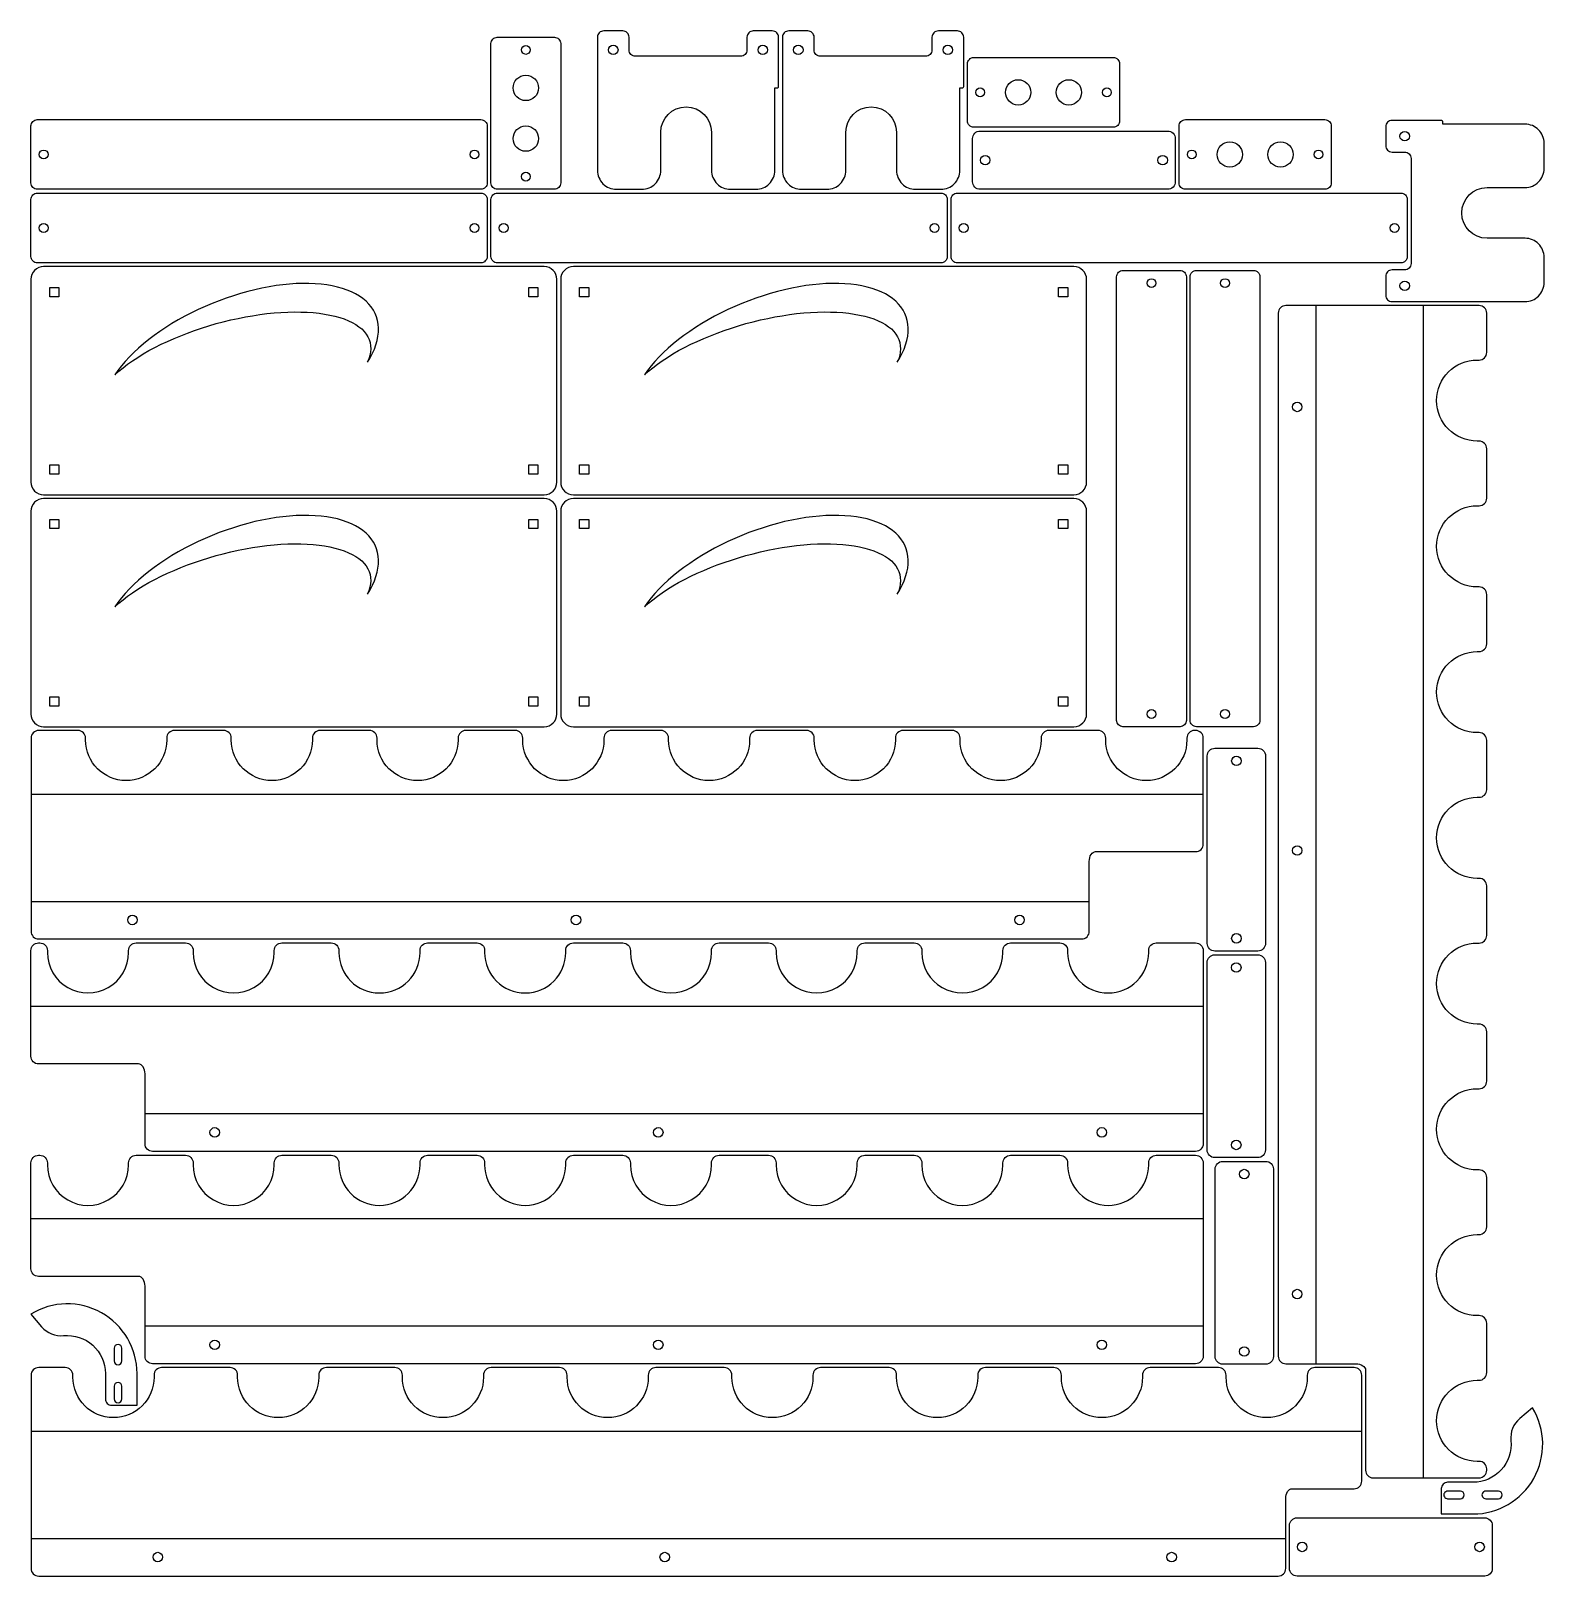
# Model space of a CAD drawing. Extents: x 1318 to 2514, y 2496 to 5223.
# Drawn here: x 1318 to 2514, y 4004 to 5223 of the extents above; entities that cross this region are included whole.
import ezdxf

# ---------------------------------------------------------------- set-up
doc = ezdxf.new("R2010")
doc.units = 0

# ---------------------------------------------------------------- blocks, each defined once
blk = doc.blocks.new('Part1117311794', base_point=(-80, -23))
at = {"layer": '1'}
blk.add_lwpolyline([(80, 17), (80, -17, -0.414214), (74, -23), (-74, -23, -0.414214), (-80, -17), (-80, 17, -0.414214), (-74, 23), (74, 23, -0.414214)], format="xyb", close=True, dxfattribs=at)
for centre in [(-70, 0), (70, 0)]:
    blk.add_circle(centre, 3.75, dxfattribs=at)
blk = doc.blocks.new('Part2143947381', base_point=(-28.7, -25))
at = {"layer": '1'}
for points in [[(55, 0, 0.585889), (-28.7, 46.9), (-20.3, 36.9, 0.248009), (-3, 29.9, -0.443741), (30, 0), (30, -20, 0.414214), (35, -25), (55, -25)], [(43, 20, 1), (37, 20), (37, 10, 1), (43, 10)], [(43, -10, 1), (37, -10), (37, -20, 1), (43, -20)]]:
    blk.add_lwpolyline(points, format="xyb", close=True, dxfattribs=at)
blk = doc.blocks.new('Part1333702145', base_point=(-80, -23))
at = {"layer": '1'}
blk.add_lwpolyline([(80, 17), (80, -17, -0.414214), (74, -23), (-74, -23, -0.414214), (-80, -17), (-80, 17, -0.414214), (-74, 23), (74, 23, -0.414214)], format="xyb", close=True, dxfattribs=at)
for centre in [(-70, 0), (70, 0)]:
    blk.add_circle(centre, 3.75, dxfattribs=at)
blk = doc.blocks.new('Part1150599487', base_point=(-29.2, -525))
at = {"layer": '1'}
blk.add_lwpolyline([(-29.2, 519), (-29.2, 488, 0.414214), (-23.2, 482), (-21.7, 482, -1), (-21.7, 418), (-23.2, 418, 0.414214), (-29.2, 412), (-29.2, 358, 0.414214), (-23.2, 352), (-21.7, 352, -1), (-21.7, 288), (-23.2, 288, 0.414214), (-29.2, 282), (-29.2, 228, 0.414214), (-23.2, 222), (-21.7, 222, -1), (-21.7, 158), (-23.2, 158, 0.414214), (-29.2, 152), (-29.2, 98, 0.414214), (-23.2, 92), (-21.7, 92, -1), (-21.7, 28), (-23.2, 28, 0.414214), (-29.2, 22), (-29.2, -32, 0.414214), (-23.2, -38), (-21.7, -38, -1), (-21.7, -102), (-23.2, -102, 0.414214), (-29.2, -108), (-29.2, -162, 0.414214), (-23.2, -168), (-21.7, -168, -1), (-21.7, -232), (-23.2, -232, 0.414214), (-29.2, -238), (-29.2, -292, 0.414214), (-23.2, -298), (-21.7, -298, -1), (-21.7, -362), (-23.2, -362, 0.414214), (-29.2, -368), (-29.2, -422, 0.414214), (-23.2, -428), (-21.7, -428, -1), (-21.7, -492), (-23.2, -492, 0.414214), (-29.2, -498), (-29.2, -519, 0.414214), (-23.2, -525), (129.3, -525, 0.414214), (135.3, -519), (135.3, 459, 0.414214), (129.3, 465), (74.1, 465), (72.6, 465.1), (71.2, 465.4), (69.8, 465.8), (68.6, 466.5), (67.7, 467.2), (67, 468.1), (66.5, 469), (66.4, 470), (66.4, 519, 0.414214), (60.4, 525), (-23.2, 525, 0.414214)], format="xyb", close=True, dxfattribs=at)
for centre in [(120.3, 375), (120.3, -25), (120.3, -425)]:
    blk.add_circle(centre, 3.75, dxfattribs=at)
at = {"layer": '2'}
for p, q in [((21, -525), (21, 525)), ((105.7, -525), (105.7, 465))]:
    blk.add_line(p, q, dxfattribs=at)
blk = doc.blocks.new('Part344770112', base_point=(-29.2, -462.5))
at = {"layer": '1'}
blk.add_lwpolyline([(135.3, 456.5), (135.3, 455.5, -0.414214), (129.3, 449.5), (127.8, 449.5, 1), (127.8, 385.5), (129.3, 385.5, -0.414214), (135.3, 379.5), (135.3, 340.5, -0.414214), (129.3, 334.5), (127.8, 334.5, 1), (127.8, 270.5), (129.3, 270.5, -0.414214), (135.3, 264.5), (135.3, 225.5, -0.414214), (129.3, 219.5), (127.8, 219.5, 1), (127.8, 155.5), (129.3, 155.5, -0.414214), (135.3, 149.5), (135.3, 110.5, -0.414214), (129.3, 104.5), (127.8, 104.5, 1), (127.8, 40.5), (129.3, 40.5, -0.414214), (135.3, 34.5), (135.3, -4.5, -0.414214), (129.3, -10.5), (127.8, -10.5, 1), (127.8, -74.5), (129.3, -74.5, -0.414214), (135.3, -80.5), (135.3, -119.5, -0.414214), (129.3, -125.5), (127.8, -125.5, 1), (127.8, -189.5), (129.3, -189.5, -0.414214), (135.3, -195.5), (135.3, -234.5, -0.414214), (129.3, -240.5), (127.8, -240.5, 1), (127.8, -304.5), (129.3, -304.5, -0.414214), (135.3, -310.5), (135.3, -349.5, -0.414214), (129.3, -355.5), (127.8, -355.5, 1), (127.8, -419.5), (129.3, -419.5, -0.414214), (135.3, -425.5), (135.3, -456.5, -0.414214), (129.3, -462.5), (-23.2, -462.5, -0.414214), (-29.2, -456.5), (-29.2, 366.5, -0.414214), (-23.2, 372.5), (32, 372.5), (33.5, 372.6), (35, 372.9), (36.3, 373.3), (37.5, 374), (38.4, 374.7), (39.2, 375.6), (39.6, 376.5), (39.8, 377.5), (39.8, 456.5, -0.414214), (45.8, 462.5), (129.3, 462.5, -0.414214)], format="xyb", close=True, dxfattribs=at)
for centre in [(-14.2, 317.5), (-14.2, -32.5), (-14.2, -382.5)]:
    blk.add_circle(centre, 3.75, dxfattribs=at)
at = {"layer": '2'}
for p, q in [((85.2, -462.5), (85.2, 462.5)), ((0.4, -462.5), (0.4, 372.5))]:
    blk.add_line(p, q, dxfattribs=at)
blk = doc.blocks.new('Part873156176', base_point=(-28.7, -25))
at = {"layer": '1'}
for points in [[(55, 0, 0.585889), (-28.7, 46.9), (-20.3, 36.9, 0.248009), (-3, 29.9, -0.443741), (30, 0), (30, -20, 0.414214), (35, -25), (55, -25)], [(43, 20, 1), (37, 20), (37, 10, 1), (43, 10)], [(43, -10, 1), (37, -10), (37, -20, 1), (43, -20)]]:
    blk.add_lwpolyline(points, format="xyb", close=True, dxfattribs=at)
blk = doc.blocks.new('Part855449922', base_point=(-29.2, -462.5))
at = {"layer": '1'}
blk.add_lwpolyline([(135.3, 456.5), (135.3, 455.5, -0.414214), (129.3, 449.5), (127.8, 449.5, 1), (127.8, 385.5), (129.3, 385.5, -0.414214), (135.3, 379.5), (135.3, 340.5, -0.414214), (129.3, 334.5), (127.8, 334.5, 1), (127.8, 270.5), (129.3, 270.5, -0.414214), (135.3, 264.5), (135.3, 225.5, -0.414214), (129.3, 219.5), (127.8, 219.5, 1), (127.8, 155.5), (129.3, 155.5, -0.414214), (135.3, 149.5), (135.3, 110.5, -0.414214), (129.3, 104.5), (127.8, 104.5, 1), (127.8, 40.5), (129.3, 40.5, -0.414214), (135.3, 34.5), (135.3, -4.5, -0.414214), (129.3, -10.5), (127.8, -10.5, 1), (127.8, -74.5), (129.3, -74.5, -0.414214), (135.3, -80.5), (135.3, -119.5, -0.414214), (129.3, -125.5), (127.8, -125.5, 1), (127.8, -189.5), (129.3, -189.5, -0.414214), (135.3, -195.5), (135.3, -234.5, -0.414214), (129.3, -240.5), (127.8, -240.5, 1), (127.8, -304.5), (129.3, -304.5, -0.414214), (135.3, -310.5), (135.3, -349.5, -0.414214), (129.3, -355.5), (127.8, -355.5, 1), (127.8, -419.5), (129.3, -419.5, -0.414214), (135.3, -425.5), (135.3, -456.5, -0.414214), (129.3, -462.5), (-23.2, -462.5, -0.414214), (-29.2, -456.5), (-29.2, 366.5, -0.414214), (-23.2, 372.5), (32, 372.5), (33.5, 372.6), (35, 372.9), (36.3, 373.3), (37.5, 374), (38.4, 374.7), (39.2, 375.6), (39.6, 376.5), (39.8, 377.5), (39.8, 456.5, -0.414214), (45.8, 462.5), (129.3, 462.5, -0.414214)], format="xyb", close=True, dxfattribs=at)
for centre in [(-14.2, 317.5), (-14.2, -32.5), (-14.2, -382.5)]:
    blk.add_circle(centre, 3.75, dxfattribs=at)
at = {"layer": '2'}
for p, q in [((85.2, -462.5), (85.2, 462.5)), ((0.4, -462.5), (0.4, 372.5))]:
    blk.add_line(p, q, dxfattribs=at)
blk = doc.blocks.new('Part1598189065', base_point=(-80, -23))
at = {"layer": '1'}
blk.add_lwpolyline([(80, 17), (80, -17, -0.414214), (74, -23), (-74, -23, -0.414214), (-80, -17), (-80, 17, -0.414214), (-74, 23), (74, 23, -0.414214)], format="xyb", close=True, dxfattribs=at)
for centre in [(-70, 0), (70, 0)]:
    blk.add_circle(centre, 3.75, dxfattribs=at)
blk = doc.blocks.new('Part1633521716', base_point=(-80, -23))
at = {"layer": '1'}
blk.add_lwpolyline([(80, 17), (80, -17, -0.414214), (74, -23), (-74, -23, -0.414214), (-80, -17), (-80, 17, -0.414214), (-74, 23), (74, 23, -0.414214)], format="xyb", close=True, dxfattribs=at)
for centre in [(-70, 0), (70, 0)]:
    blk.add_circle(centre, 3.75, dxfattribs=at)
blk = doc.blocks.new('Part640692815', base_point=(-29.2, -462.5))
at = {"layer": '1'}
blk.add_lwpolyline([(-29.2, 456.5), (-29.2, 455.5, 0.414214), (-23.2, 449.5), (-21.7, 449.5, -1), (-21.7, 385.5), (-23.2, 385.5, 0.414214), (-29.2, 379.5), (-29.2, 340.5, 0.414214), (-23.2, 334.5), (-21.7, 334.5, -1), (-21.7, 270.5), (-23.2, 270.5, 0.414214), (-29.2, 264.5), (-29.2, 225.5, 0.414214), (-23.2, 219.5), (-21.7, 219.5, -1), (-21.7, 155.5), (-23.2, 155.5, 0.414214), (-29.2, 149.5), (-29.2, 110.5, 0.414214), (-23.2, 104.5), (-21.7, 104.5, -1), (-21.7, 40.5), (-23.2, 40.5, 0.414214), (-29.2, 34.5), (-29.2, -4.5, 0.414214), (-23.2, -10.5), (-21.7, -10.5, -1), (-21.7, -74.5), (-23.2, -74.5, 0.414214), (-29.2, -80.5), (-29.2, -119.5, 0.414214), (-23.2, -125.5), (-21.7, -125.5, -1), (-21.7, -189.5), (-23.2, -189.5, 0.414214), (-29.2, -195.5), (-29.2, -234.5, 0.414214), (-23.2, -240.5), (-21.7, -240.5, -1), (-21.7, -304.5), (-23.2, -304.5, 0.414214), (-29.2, -310.5), (-29.2, -349.5, 0.414214), (-23.2, -355.5), (-21.7, -355.5, -1), (-21.7, -419.5), (-23.2, -419.5, 0.414214), (-29.2, -425.5), (-29.2, -456.5, 0.414214), (-23.2, -462.5), (129.3, -462.5, 0.414214), (135.3, -456.5), (135.3, 366.5, 0.414214), (129.3, 372.5), (74.1, 372.5), (72.6, 372.6), (71.2, 372.9), (69.8, 373.3), (68.6, 374), (67.7, 374.7), (67, 375.6), (66.5, 376.5), (66.4, 377.5), (66.4, 456.5, 0.414214), (60.4, 462.5), (-23.2, 462.5, 0.414214)], format="xyb", close=True, dxfattribs=at)
for centre in [(120.3, 317.5), (120.3, -32.5), (120.3, -382.5)]:
    blk.add_circle(centre, 3.75, dxfattribs=at)
at = {"layer": '2'}
for p, q in [((21, -462.5), (21, 462.5)), ((105.7, -462.5), (105.7, 372.5))]:
    blk.add_line(p, q, dxfattribs=at)
blk = doc.blocks.new('Part660470157', base_point=(-29.2, -462.5))
at = {"layer": '1'}
blk.add_lwpolyline([(-29.2, 456.5), (-29.2, 455.5, 0.414214), (-23.2, 449.5), (-21.7, 449.5, -1), (-21.7, 385.5), (-23.2, 385.5, 0.414214), (-29.2, 379.5), (-29.2, 340.5, 0.414214), (-23.2, 334.5), (-21.7, 334.5, -1), (-21.7, 270.5), (-23.2, 270.5, 0.414214), (-29.2, 264.5), (-29.2, 225.5, 0.414214), (-23.2, 219.5), (-21.7, 219.5, -1), (-21.7, 155.5), (-23.2, 155.5, 0.414214), (-29.2, 149.5), (-29.2, 110.5, 0.414214), (-23.2, 104.5), (-21.7, 104.5, -1), (-21.7, 40.5), (-23.2, 40.5, 0.414214), (-29.2, 34.5), (-29.2, -4.5, 0.414214), (-23.2, -10.5), (-21.7, -10.5, -1), (-21.7, -74.5), (-23.2, -74.5, 0.414214), (-29.2, -80.5), (-29.2, -119.5, 0.414214), (-23.2, -125.5), (-21.7, -125.5, -1), (-21.7, -189.5), (-23.2, -189.5, 0.414214), (-29.2, -195.5), (-29.2, -234.5, 0.414214), (-23.2, -240.5), (-21.7, -240.5, -1), (-21.7, -304.5), (-23.2, -304.5, 0.414214), (-29.2, -310.5), (-29.2, -349.5, 0.414214), (-23.2, -355.5), (-21.7, -355.5, -1), (-21.7, -419.5), (-23.2, -419.5, 0.414214), (-29.2, -425.5), (-29.2, -456.5, 0.414214), (-23.2, -462.5), (129.3, -462.5, 0.414214), (135.3, -456.5), (135.3, 366.5, 0.414214), (129.3, 372.5), (74.1, 372.5), (72.6, 372.6), (71.2, 372.9), (69.8, 373.3), (68.6, 374), (67.7, 374.7), (67, 375.6), (66.5, 376.5), (66.4, 377.5), (66.4, 456.5, 0.414214), (60.4, 462.5), (-23.2, 462.5, 0.414214)], format="xyb", close=True, dxfattribs=at)
for centre in [(120.3, 317.5), (120.3, -32.5), (120.3, -382.5)]:
    blk.add_circle(centre, 3.75, dxfattribs=at)
at = {"layer": '2'}
for p, q in [((21, -462.5), (21, 462.5)), ((105.7, -462.5), (105.7, 372.5))]:
    blk.add_line(p, q, dxfattribs=at)
blk = doc.blocks.new('Part2073148272', base_point=(-180, -27.5))
at = {"layer": '1'}
blk.add_lwpolyline([(180, 22.5), (180, -22.5, -0.414214), (175, -27.5), (-175, -27.5, -0.414214), (-180, -22.5), (-180, 22.5, -0.414214), (-175, 27.5), (175, 27.5, -0.414214)], format="xyb", close=True, dxfattribs=at)
for centre in [(-170, 0), (170, 0)]:
    blk.add_circle(centre, 3.5, dxfattribs=at)
blk = doc.blocks.new('Part1980444471', base_point=(-180, -27.5))
at = {"layer": '1'}
blk.add_lwpolyline([(180, 22.5), (180, -22.5, -0.414214), (175, -27.5), (-175, -27.5, -0.414214), (-180, -22.5), (-180, 22.5, -0.414214), (-175, 27.5), (175, 27.5, -0.414214)], format="xyb", close=True, dxfattribs=at)
for centre in [(-170, 0), (170, 0)]:
    blk.add_circle(centre, 3.5, dxfattribs=at)
blk = doc.blocks.new('Part1280363543', base_point=(-180, -27.5))
at = {"layer": '1'}
blk.add_lwpolyline([(180, 22.5), (180, -22.5, -0.414214), (175, -27.5), (-175, -27.5, -0.414214), (-180, -22.5), (-180, 22.5, -0.414214), (-175, 27.5), (175, 27.5, -0.414214)], format="xyb", close=True, dxfattribs=at)
for centre in [(-170, 0), (170, 0)]:
    blk.add_circle(centre, 3.5, dxfattribs=at)
blk = doc.blocks.new('Part13759493', base_point=(-180, -27.5))
at = {"layer": '1'}
blk.add_lwpolyline([(180, 22.5), (180, -22.5, -0.414214), (175, -27.5), (-175, -27.5, -0.414214), (-180, -22.5), (-180, 22.5, -0.414214), (-175, 27.5), (175, 27.5, -0.414214)], format="xyb", close=True, dxfattribs=at)
for centre in [(-170, 0), (170, 0)]:
    blk.add_circle(centre, 3.5, dxfattribs=at)
blk = doc.blocks.new('Part621020824', base_point=(-62.5, -71.5))
at = {"layer": '1'}
blk.add_lwpolyline([(62.5, 53.5, 0.414214), (47.5, 68.5), (-17.5, 68.5), (-17.5, 70.5, 0.414214), (-18.5, 71.5), (-57.5, 71.5, 0.414214), (-62.5, 66.5), (-62.5, 51.5, 0.414214), (-57.5, 46.5), (-47.5, 46.5, -0.414214), (-42.5, 41.5), (-42.5, -41.5, -0.414214), (-47.5, -46.5), (-57.5, -46.5, 0.414214), (-62.5, -51.5), (-62.5, -66.5, 0.414214), (-57.5, -71.5), (47.5, -71.5, 0.414214), (62.5, -56.5), (62.5, -36.5, 0.414214), (47.5, -21.5), (17.5, -21.5, -1), (17.5, 18.5), (47.5, 18.5, 0.414214), (62.5, 33.5)], format="xyb", close=True, dxfattribs=at)
for centre in [(-47.5, 59), (-47.5, -59)]:
    blk.add_circle(centre, 3.75, dxfattribs=at)
blk = doc.blocks.new('Part1334828015', base_point=(-60, -27.5))
at = {"layer": '1'}
blk.add_lwpolyline([(60, 22.5), (60, -22.5, -0.414214), (55, -27.5), (-55, -27.5, -0.414214), (-60, -22.5), (-60, 22.5, -0.414214), (-55, 27.5), (55, 27.5, -0.414214)], format="xyb", close=True, dxfattribs=at)
for centre, radius in [((-50, 0), 3.5), ((-20, 0), 10), ((20, 0), 10), ((50, 0), 3.5)]:
    blk.add_circle(centre, radius, dxfattribs=at)
blk = doc.blocks.new('Part1268031098', base_point=(-180, -27.5))
at = {"layer": '1'}
blk.add_lwpolyline([(180, 22.5), (180, -22.5, -0.414214), (175, -27.5), (-175, -27.5, -0.414214), (-180, -22.5), (-180, 22.5, -0.414214), (-175, 27.5), (175, 27.5, -0.414214)], format="xyb", close=True, dxfattribs=at)
for centre in [(-170, 0), (170, 0)]:
    blk.add_circle(centre, 3.5, dxfattribs=at)
blk = doc.blocks.new('Part1229128956', base_point=(-62.5, -71.5))
at = {"layer": '1'}
blk.add_lwpolyline([(62.5, 53.5, 0.414214), (47.5, 68.5), (-17.5, 68.5), (-17.5, 70.5, 0.414214), (-18.5, 71.5), (-57.5, 71.5, 0.414214), (-62.5, 66.5), (-62.5, 51.5, 0.414214), (-57.5, 46.5), (-47.5, 46.5, -0.414214), (-42.5, 41.5), (-42.5, -41.5, -0.414214), (-47.5, -46.5), (-57.5, -46.5, 0.414214), (-62.5, -51.5), (-62.5, -66.5, 0.414214), (-57.5, -71.5), (47.5, -71.5, 0.414214), (62.5, -56.5), (62.5, -36.5, 0.414214), (47.5, -21.5), (17.5, -21.5, -1), (17.5, 18.5), (47.5, 18.5, 0.414214), (62.5, 33.5)], format="xyb", close=True, dxfattribs=at)
for centre in [(-47.5, 59), (-47.5, -59)]:
    blk.add_circle(centre, 3.75, dxfattribs=at)
blk = doc.blocks.new('Part1735820390', base_point=(-180, -27.5))
at = {"layer": '1'}
blk.add_lwpolyline([(180, 22.5), (180, -22.5, -0.414214), (175, -27.5), (-175, -27.5, -0.414214), (-180, -22.5), (-180, 22.5, -0.414214), (-175, 27.5), (175, 27.5, -0.414214)], format="xyb", close=True, dxfattribs=at)
for centre in [(-170, 0), (170, 0)]:
    blk.add_circle(centre, 3.5, dxfattribs=at)
blk = doc.blocks.new('Part370990110', base_point=(-62.5, -71.5))
at = {"layer": '1'}
blk.add_lwpolyline([(62.5, 53.5, 0.414214), (47.5, 68.5), (-17.5, 68.5), (-17.5, 70.5, 0.414214), (-18.5, 71.5), (-57.5, 71.5, 0.414214), (-62.5, 66.5), (-62.5, 51.5, 0.414214), (-57.5, 46.5), (-47.5, 46.5, -0.414214), (-42.5, 41.5), (-42.5, -41.5, -0.414214), (-47.5, -46.5), (-57.5, -46.5, 0.414214), (-62.5, -51.5), (-62.5, -66.5, 0.414214), (-57.5, -71.5), (47.5, -71.5, 0.414214), (62.5, -56.5), (62.5, -36.5, 0.414214), (47.5, -21.5), (17.5, -21.5, -1), (17.5, 18.5), (47.5, 18.5, 0.414214), (62.5, 33.5)], format="xyb", close=True, dxfattribs=at)
for centre in [(-47.5, 59), (-47.5, -59)]:
    blk.add_circle(centre, 3.75, dxfattribs=at)
blk = doc.blocks.new('Part1838718767', base_point=(-60, -27.5))
at = {"layer": '1'}
blk.add_lwpolyline([(60, 22.5), (60, -22.5, -0.414214), (55, -27.5), (-55, -27.5, -0.414214), (-60, -22.5), (-60, 22.5, -0.414214), (-55, 27.5), (55, 27.5, -0.414214)], format="xyb", close=True, dxfattribs=at)
for centre, radius in [((-50, 0), 3.5), ((-20, 0), 10), ((20, 0), 10), ((50, 0), 3.5)]:
    blk.add_circle(centre, radius, dxfattribs=at)
blk = doc.blocks.new('Part1322722568', base_point=(-80, -23))
at = {"layer": '1'}
blk.add_lwpolyline([(80, 17), (80, -17, -0.414214), (74, -23), (-74, -23, -0.414214), (-80, -17), (-80, 17, -0.414214), (-74, 23), (74, 23, -0.414214)], format="xyb", close=True, dxfattribs=at)
for centre in [(-70, 0), (70, 0)]:
    blk.add_circle(centre, 3.75, dxfattribs=at)
blk = doc.blocks.new('Part515591602', base_point=(-60, -27.5))
at = {"layer": '1'}
blk.add_lwpolyline([(60, 22.5), (60, -22.5, -0.414214), (55, -27.5), (-55, -27.5, -0.414214), (-60, -22.5), (-60, 22.5, -0.414214), (-55, 27.5), (55, 27.5, -0.414214)], format="xyb", close=True, dxfattribs=at)
for centre, radius in [((-50, 0), 3.5), ((-20, 0), 10), ((20, 0), 10), ((50, 0), 3.5)]:
    blk.add_circle(centre, radius, dxfattribs=at)

msp = doc.modelspace()

# ---------------------------------------------------------------- linework, layer by layer
at = {"layer": '1'}
for points in [[(1733.5, 5026.9, 0.414214), (1723.5, 5036.9), (1328.5, 5036.9, 0.414214), (1318.5, 5026.9), (1318.5, 4866.9, 0.414214), (1328.5, 4856.9), (1723.5, 4856.9, 0.414214), (1733.5, 4866.9)], [(2151.5, 5026.9, 0.414214), (2141.5, 5036.9), (1746.5, 5036.9, 0.414214), (1736.5, 5026.9), (1736.5, 4866.9, 0.414214), (1746.5, 4856.9), (2141.5, 4856.9, 0.414214), (2151.5, 4866.9)], [(1733.5, 4843.9, 0.414214), (1723.5, 4853.9), (1328.5, 4853.9, 0.414214), (1318.5, 4843.9), (1318.5, 4683.9, 0.414214), (1328.5, 4673.9), (1723.5, 4673.9, 0.414214), (1733.5, 4683.9)], [(2151.5, 4843.9, 0.414214), (2141.5, 4853.9), (1746.5, 4853.9, 0.414214), (1736.5, 4843.9), (1736.5, 4683.9, 0.414214), (1746.5, 4673.9), (2141.5, 4673.9, 0.414214), (2151.5, 4683.9)]]:
    msp.add_lwpolyline(points, format="xyb", close=True, dxfattribs=at)
for points in [[(1584.1, 4961.5), (1586.1, 4965), (1587.9, 4968.5), (1589.5, 4971.9), (1590.7, 4975.3), (1591.6, 4978.7), (1592.3, 4982), (1592.7, 4985.2), (1592.7, 4988.4), (1592.5, 4991.4), (1592, 4994.4), (1591.2, 4997.2), (1590.1, 5000), (1588.7, 5002.6), (1587, 5005.1), (1585.1, 5007.4), (1582.9, 5009.6), (1580.4, 5011.7), (1577.7, 5013.6), (1574.7, 5015.4), (1571.4, 5017), (1568, 5018.4), (1564.3, 5019.7), (1560.4, 5020.8), (1556.2, 5021.7), (1551.9, 5022.5), (1547.4, 5023), (1542.7, 5023.4), (1537.9, 5023.6), (1532.9, 5023.6), (1527.8, 5023.5), (1522.6, 5023.1), (1517.3, 5022.6), (1511.9, 5021.9), (1506.4, 5021), (1500.8, 5019.9), (1495.2, 5018.7), (1489.6, 5017.3), (1483.9, 5015.7), (1478.3, 5013.9), (1472.6, 5012), (1467, 5010), (1461.4, 5007.8), (1455.9, 5005.5), (1450.5, 5003), (1445.2, 5000.4), (1439.9, 4997.7), (1434.8, 4994.8), (1429.8, 4991.9), (1425, 4988.9), (1420.3, 4985.7), (1415.8, 4982.5), (1411.5, 4979.3), (1407.3, 4975.9), (1403.4, 4972.5), (1399.7, 4969.1), (1396.2, 4965.6), (1392.9, 4962.1), (1389.9, 4958.5), (1387.1, 4955), (1384.6, 4951.5), (1387.8, 4954.3), (1391.2, 4957.1), (1394.8, 4959.9), (1398.7, 4962.6), (1402.8, 4965.3), (1407.1, 4968), (1411.6, 4970.6), (1416.3, 4973.1), (1421.2, 4975.6), (1426.2, 4977.9), (1431.4, 4980.2), (1436.7, 4982.4), (1442.1, 4984.5), (1447.6, 4986.5), (1453.2, 4988.4), (1458.9, 4990.2), (1464.6, 4991.9), (1470.3, 4993.4), (1476.1, 4994.8), (1481.9, 4996.1), (1487.7, 4997.2), (1493.4, 4998.2), (1499.1, 4999.1), (1504.7, 4999.8), (1510.3, 5000.4), (1515.7, 5000.8), (1521.1, 5001.1), (1526.3, 5001.2), (1531.4, 5001.1), (1536.4, 5001), (1541.2, 5000.6), (1545.8, 5000.1), (1550.2, 4999.5), (1554.4, 4998.7), (1558.4, 4997.8), (1562.2, 4996.8), (1565.7, 4995.6), (1569, 4994.2), (1572, 4992.8), (1574.8, 4991.2), (1577.3, 4989.5), (1579.5, 4987.7), (1581.4, 4985.7), (1583, 4983.7), (1584.3, 4981.5), (1585.4, 4979.3), (1586.1, 4977), (1586.5, 4974.5), (1586.7, 4972), (1586.5, 4969.5), (1586, 4966.9), (1585.2, 4964.2)], [(2002.1, 4961.5), (2004.1, 4965), (2005.9, 4968.5), (2007.5, 4971.9), (2008.7, 4975.3), (2009.6, 4978.7), (2010.3, 4982), (2010.7, 4985.2), (2010.7, 4988.4), (2010.5, 4991.4), (2010, 4994.4), (2009.2, 4997.2), (2008.1, 5000), (2006.7, 5002.6), (2005, 5005.1), (2003.1, 5007.4), (2000.9, 5009.6), (1998.4, 5011.7), (1995.7, 5013.6), (1992.7, 5015.4), (1989.4, 5017), (1986, 5018.4), (1982.3, 5019.7), (1978.4, 5020.8), (1974.2, 5021.7), (1969.9, 5022.5), (1965.4, 5023), (1960.7, 5023.4), (1955.9, 5023.6), (1950.9, 5023.6), (1945.8, 5023.5), (1940.6, 5023.1), (1935.3, 5022.6), (1929.9, 5021.9), (1924.4, 5021), (1918.8, 5019.9), (1913.2, 5018.7), (1907.6, 5017.3), (1901.9, 5015.7), (1896.3, 5013.9), (1890.6, 5012), (1885, 5010), (1879.4, 5007.8), (1873.9, 5005.5), (1868.5, 5003), (1863.2, 5000.4), (1857.9, 4997.7), (1852.8, 4994.8), (1847.8, 4991.9), (1843, 4988.9), (1838.3, 4985.7), (1833.8, 4982.5), (1829.5, 4979.3), (1825.3, 4975.9), (1821.4, 4972.5), (1817.7, 4969.1), (1814.2, 4965.6), (1810.9, 4962.1), (1807.9, 4958.5), (1805.1, 4955), (1802.6, 4951.5), (1805.8, 4954.3), (1809.2, 4957.1), (1812.8, 4959.9), (1816.7, 4962.6), (1820.8, 4965.3), (1825.1, 4968), (1829.6, 4970.6), (1834.3, 4973.1), (1839.2, 4975.6), (1844.2, 4977.9), (1849.4, 4980.2), (1854.7, 4982.4), (1860.1, 4984.5), (1865.6, 4986.5), (1871.2, 4988.4), (1876.9, 4990.2), (1882.6, 4991.9), (1888.3, 4993.4), (1894.1, 4994.8), (1899.9, 4996.1), (1905.6, 4997.2), (1911.4, 4998.2), (1917.1, 4999.1), (1922.7, 4999.8), (1928.3, 5000.4), (1933.7, 5000.8), (1939.1, 5001.1), (1944.3, 5001.2), (1949.4, 5001.1), (1954.4, 5001), (1959.2, 5000.6), (1963.8, 5000.1), (1968.2, 4999.5), (1972.4, 4998.7), (1976.4, 4997.8), (1980.2, 4996.8), (1983.7, 4995.6), (1987, 4994.2), (1990, 4992.8), (1992.8, 4991.2), (1995.3, 4989.5), (1997.5, 4987.7), (1999.4, 4985.7), (2001, 4983.7), (2002.3, 4981.5), (2003.4, 4979.3), (2004.1, 4977), (2004.5, 4974.5), (2004.7, 4972), (2004.5, 4969.5), (2004, 4966.9), (2003.2, 4964.2)], [(1340.6, 5020.5), (1340.6, 5013.2), (1333.3, 5013.2), (1333.3, 5020.5)], [(1718.6, 5020.5), (1718.6, 5013.2), (1711.3, 5013.2), (1711.3, 5020.5)], [(1758.6, 5020.5), (1758.6, 5013.2), (1751.3, 5013.2), (1751.3, 5020.5)], [(2136.6, 5020.5), (2136.6, 5013.2), (2129.3, 5013.2), (2129.3, 5020.5)], [(1340.6, 4880.5), (1340.6, 4873.2), (1333.3, 4873.2), (1333.3, 4880.5)], [(1718.6, 4880.5), (1718.6, 4873.2), (1711.3, 4873.2), (1711.3, 4880.5)], [(1758.6, 4880.5), (1758.6, 4873.2), (1751.3, 4873.2), (1751.3, 4880.5)], [(2136.6, 4880.5), (2136.6, 4873.2), (2129.3, 4873.2), (2129.3, 4880.5)], [(1584.1, 4778.5), (1586.1, 4782), (1587.9, 4785.5), (1589.5, 4788.9), (1590.7, 4792.3), (1591.6, 4795.7), (1592.3, 4799), (1592.7, 4802.2), (1592.7, 4805.4), (1592.5, 4808.4), (1592, 4811.4), (1591.2, 4814.2), (1590.1, 4817), (1588.7, 4819.6), (1587, 4822.1), (1585.1, 4824.4), (1582.9, 4826.6), (1580.4, 4828.7), (1577.7, 4830.6), (1574.7, 4832.4), (1571.4, 4834), (1568, 4835.4), (1564.3, 4836.7), (1560.4, 4837.8), (1556.2, 4838.7), (1551.9, 4839.5), (1547.4, 4840), (1542.7, 4840.4), (1537.9, 4840.6), (1532.9, 4840.6), (1527.8, 4840.5), (1522.6, 4840.1), (1517.3, 4839.6), (1511.9, 4838.9), (1506.4, 4838), (1500.8, 4836.9), (1495.2, 4835.7), (1489.6, 4834.3), (1483.9, 4832.7), (1478.3, 4830.9), (1472.6, 4829), (1467, 4827), (1461.4, 4824.8), (1455.9, 4822.5), (1450.5, 4820), (1445.2, 4817.4), (1439.9, 4814.7), (1434.8, 4811.8), (1429.8, 4808.9), (1425, 4805.9), (1420.3, 4802.7), (1415.8, 4799.5), (1411.5, 4796.3), (1407.3, 4792.9), (1403.4, 4789.5), (1399.7, 4786.1), (1396.2, 4782.6), (1392.9, 4779.1), (1389.9, 4775.5), (1387.1, 4772), (1384.6, 4768.5), (1387.8, 4771.3), (1391.2, 4774.1), (1394.8, 4776.9), (1398.7, 4779.6), (1402.8, 4782.3), (1407.1, 4785), (1411.6, 4787.6), (1416.3, 4790.1), (1421.2, 4792.6), (1426.2, 4794.9), (1431.4, 4797.2), (1436.7, 4799.4), (1442.1, 4801.5), (1447.6, 4803.5), (1453.2, 4805.4), (1458.9, 4807.2), (1464.6, 4808.9), (1470.3, 4810.4), (1476.1, 4811.8), (1481.9, 4813.1), (1487.7, 4814.2), (1493.4, 4815.2), (1499.1, 4816.1), (1504.7, 4816.8), (1510.3, 4817.4), (1515.7, 4817.8), (1521.1, 4818.1), (1526.3, 4818.2), (1531.4, 4818.1), (1536.4, 4818), (1541.2, 4817.6), (1545.8, 4817.2), (1550.2, 4816.5), (1554.4, 4815.7), (1558.4, 4814.8), (1562.2, 4813.8), (1565.7, 4812.6), (1569, 4811.2), (1572, 4809.8), (1574.8, 4808.2), (1577.3, 4806.5), (1579.5, 4804.7), (1581.4, 4802.7), (1583, 4800.7), (1584.3, 4798.5), (1585.4, 4796.3), (1586.1, 4794), (1586.5, 4791.5), (1586.7, 4789.1), (1586.5, 4786.5), (1586, 4783.9), (1585.2, 4781.2)], [(2002.1, 4778.5), (2004.1, 4782), (2005.9, 4785.5), (2007.5, 4788.9), (2008.7, 4792.3), (2009.6, 4795.7), (2010.3, 4799), (2010.7, 4802.2), (2010.7, 4805.4), (2010.5, 4808.4), (2010, 4811.4), (2009.2, 4814.2), (2008.1, 4817), (2006.7, 4819.6), (2005, 4822.1), (2003.1, 4824.4), (2000.9, 4826.6), (1998.4, 4828.7), (1995.7, 4830.6), (1992.7, 4832.4), (1989.4, 4834), (1986, 4835.4), (1982.3, 4836.7), (1978.4, 4837.8), (1974.2, 4838.7), (1969.9, 4839.5), (1965.4, 4840), (1960.7, 4840.4), (1955.9, 4840.6), (1950.9, 4840.6), (1945.8, 4840.5), (1940.6, 4840.1), (1935.3, 4839.6), (1929.9, 4838.9), (1924.4, 4838), (1918.8, 4836.9), (1913.2, 4835.7), (1907.6, 4834.3), (1901.9, 4832.7), (1896.3, 4830.9), (1890.6, 4829), (1885, 4827), (1879.4, 4824.8), (1873.9, 4822.5), (1868.5, 4820), (1863.2, 4817.4), (1857.9, 4814.7), (1852.8, 4811.8), (1847.8, 4808.9), (1843, 4805.9), (1838.3, 4802.7), (1833.8, 4799.5), (1829.5, 4796.3), (1825.3, 4792.9), (1821.4, 4789.5), (1817.7, 4786.1), (1814.2, 4782.6), (1810.9, 4779.1), (1807.9, 4775.5), (1805.1, 4772), (1802.6, 4768.5), (1805.8, 4771.3), (1809.2, 4774.1), (1812.8, 4776.9), (1816.7, 4779.6), (1820.8, 4782.3), (1825.1, 4785), (1829.6, 4787.6), (1834.3, 4790.1), (1839.2, 4792.6), (1844.2, 4794.9), (1849.4, 4797.2), (1854.7, 4799.4), (1860.1, 4801.5), (1865.6, 4803.5), (1871.2, 4805.4), (1876.9, 4807.2), (1882.6, 4808.9), (1888.3, 4810.4), (1894.1, 4811.8), (1899.9, 4813.1), (1905.6, 4814.2), (1911.4, 4815.2), (1917.1, 4816.1), (1922.7, 4816.8), (1928.3, 4817.4), (1933.7, 4817.8), (1939.1, 4818.1), (1944.3, 4818.2), (1949.4, 4818.1), (1954.4, 4818), (1959.2, 4817.6), (1963.8, 4817.2), (1968.2, 4816.5), (1972.4, 4815.7), (1976.4, 4814.8), (1980.2, 4813.8), (1983.7, 4812.6), (1987, 4811.2), (1990, 4809.8), (1992.8, 4808.2), (1995.3, 4806.5), (1997.5, 4804.7), (1999.4, 4802.7), (2001, 4800.7), (2002.3, 4798.5), (2003.4, 4796.3), (2004.1, 4794), (2004.5, 4791.5), (2004.7, 4789.1), (2004.5, 4786.5), (2004, 4783.9), (2003.2, 4781.2)], [(1340.6, 4837.5), (1340.6, 4830.2), (1333.3, 4830.2), (1333.3, 4837.5)], [(1718.6, 4837.5), (1718.6, 4830.2), (1711.3, 4830.2), (1711.3, 4837.5)], [(1758.6, 4837.5), (1758.6, 4830.2), (1751.3, 4830.2), (1751.3, 4837.5)], [(2136.6, 4837.5), (2136.6, 4830.2), (2129.3, 4830.2), (2129.3, 4837.5)], [(1340.6, 4697.5), (1340.6, 4690.2), (1333.3, 4690.2), (1333.3, 4697.5)], [(1718.6, 4697.5), (1718.6, 4690.2), (1711.3, 4690.2), (1711.3, 4697.5)], [(1758.6, 4697.5), (1758.6, 4690.2), (1751.3, 4690.2), (1751.3, 4697.5)], [(2136.6, 4697.5), (2136.6, 4690.2), (2129.3, 4690.2), (2129.3, 4697.5)]]:
    msp.add_lwpolyline(points, close=True, dxfattribs=at)

# ---------------------------------------------------------------- block references
for name, p, rotation in [('Part621020824', (1765.5, 5222.9), 269.999999977959), ('Part1229128956', (1911.5, 5222.9), 269.999999977959), ('Part1334828015', (1681.5, 5217.9), 269.999999977959), ('Part2073148272', (2175.2, 5033.9), 269.999999977959), ('Part1980444471', (2233.2, 5033.9), 269.999999977959), ('Part640692815', (2467.2, 5006.2), 180), ('Part660470157', (1318.6, 4670.9), 269.999999977959), ('Part1633521716', (2246.7, 4656.9), 269.999999977959), ('Part855449922', (2243.5, 4338.8), 90.0000001836389), ('Part1598189065', (2246.6, 4493.9), 269.999999977959), ('Part344770112', (2243.5, 4171.2), 90.0000001836389), ('Part1333702145', (2252.9, 4330.9), 269.999999977959), ('Part1150599487', (1318.6, 4168.2), 269.999999977959), ('Part2143947381', (2431.4, 4136.4), 269.999999977959)]:
    msp.add_blockref(name, p, dxfattribs=dict(at, rotation=rotation))
for name, p in [('Part515591602', (2057.5, 5146.9)), ('Part13759493', (1318.5, 5097.9)), ('Part1838718767', (2224.5, 5097.9)), ('Part370990110', (2387.5, 5009.3)), ('Part1322722568', (2061.5, 5097.9)), ('Part1280363543', (1318.5, 5039.9)), ('Part1268031098', (1681.5, 5039.9)), ('Part1735820390', (2044.5, 5039.9)), ('Part873156176', (1318.5, 4138.5)), ('Part1117311794', (2311.6, 4003.7))]:
    msp.add_blockref(name, p, dxfattribs=at)

doc.saveas('drawing.dxf')
